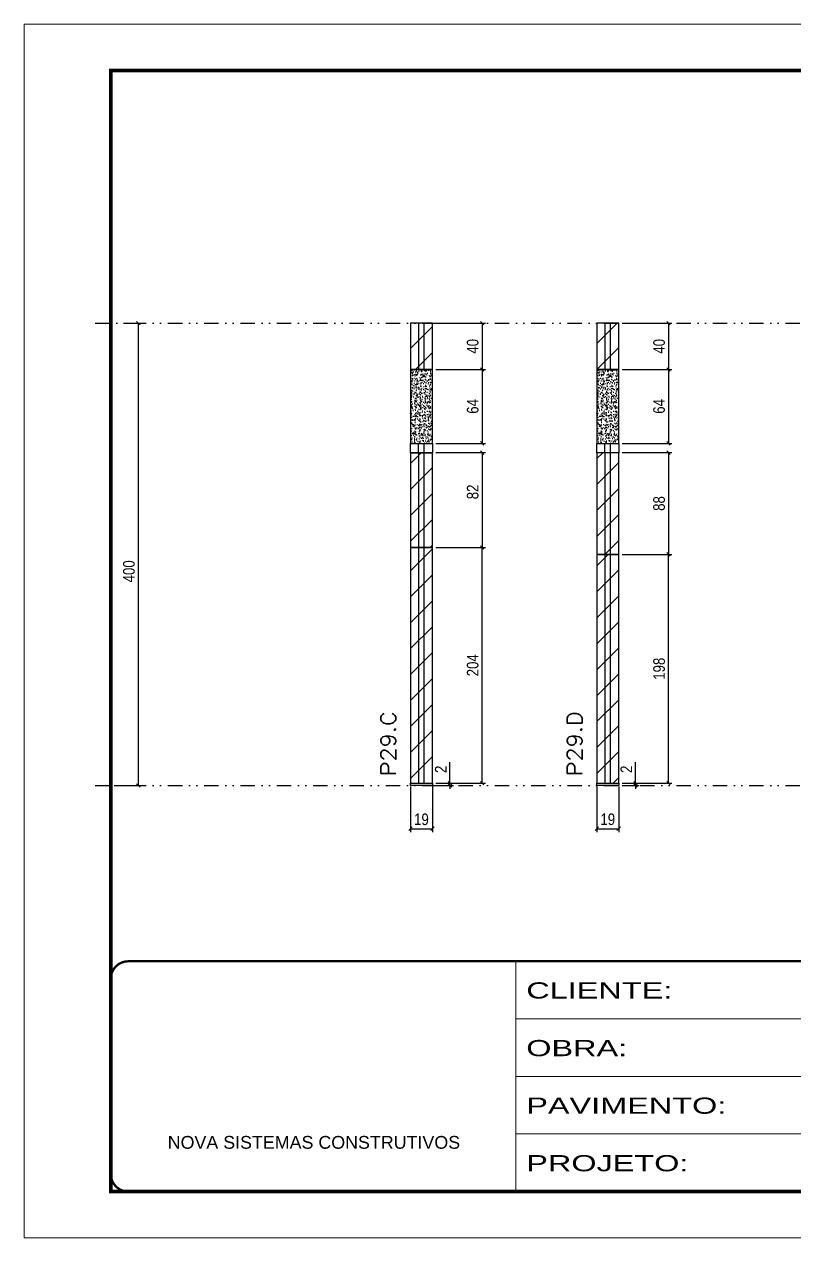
# Model space of a CAD drawing. Extents: x 28748 to 35002, y 14885 to 43501.
# Drawn here: x 30347 to 31013, y 27519 to 28569 of the extents above; entities that cross this region are included whole.
import ezdxf

# ---------------------------------------------------------------- set-up
doc = ezdxf.new("R2010")
doc.units = 0
for name, pattern in [('CONTINUO', [0]), ('DASHED', [0.75, 0.5, -0.25]), ('DIVIDE2', [0.625, 0.25, -0.125, 0, -0.125, 0, -0.125])]:
    doc.linetypes.add(name, pattern=pattern)
for name, color, linetype in [('COTA', 241, 'Continuous'), ('Nível', 160, 'Continuous'), ('Painéis', 200, 'Continuous'), ('SARR_2.2x7', 40, 'Continuous')]:
    doc.layers.add(name, color=color, linetype=linetype)
for name, color, linetype, lineweight in [('Folhas', 255, 'Continuous', 9), ('Hachura', 251, 'Continuous', 9), ('SARRAFO DE PRESSAO', 251, 'DASHED', 9), ('Texto Seção', 7, 'Continuous', 15)]:
    doc.layers.add(name, color=color, linetype=linetype, lineweight=lineweight)
doc.styles.add('ARIAL', font='arial.ttf')
doc.styles.add('COTA TECNICA', font='techl___.ttf', dxfattribs={"height": 10})
doc.styles.add('COTA TECNICA-50', font='techl___.ttf', dxfattribs={"height": 10})
doc.styles.add('REGUA-120', font='ROMANS.shx', dxfattribs={"height": 15})
doc.styles.add('Tecnologia', font='')
doc.styles.get('Tecnologia').set_extended_font_data('Forgotten Futurist')
doc.dimstyles.new('COTA PAINEL-50', dxfattribs={"dimtxt": 10, "dimasz": 3, "dimexe": 3, "dimexo": 3, "dimgap": 3, "dimtad": 1, "dimdec": 1, "dimzin": 12, "dimdsep": 46, "dimtxsty": 'COTA TECNICA-50', "dimblk1": 'OBLIQUE', "dimblk2": 'OBLIQUE', "dimsah": 1, "dimcen": 0.9, "dimclrd": 4, "dimclre": 4, "dimclrt": 240, "dimadec": 1, "dimazin": 3, "dimtfac": 1, "dimtdec": 1, "dimtmove": 0, "dimatfit": 3, "dimfxl": 1, "dimtolj": 1, "dimtzin": 12, "dimarcsym": 0})
doc.dimstyles.new('PAINEL', dxfattribs={"dimtxt": 10, "dimasz": 3, "dimexe": 3, "dimexo": 3, "dimgap": 3, "dimtad": 1, "dimdec": 1, "dimzin": 12, "dimdsep": 46, "dimtxsty": 'COTA TECNICA', "dimblk1": 'OBLIQUE', "dimblk2": 'OBLIQUE', "dimsah": 1, "dimcen": 0.9, "dimclrd": 4, "dimclre": 4, "dimclrt": 240, "dimadec": 1, "dimazin": 3, "dimtfac": 1, "dimtdec": 1, "dimtmove": 0, "dimatfit": 3, "dimfxl": 1, "dimtolj": 1, "dimtzin": 12, "dimarcsym": 0})
pattern_1 = [(45, (-100272.658, -2076.637), (-11.2253202, 11.2253202), [])]
pattern_2 = [(45, (22615.809, 32144.585), (-11.22532, 11.22532), [])]

# ---------------------------------------------------------------- blocks, each defined once
blk = doc.blocks.new('9999999999')
at = {"color": 30, "linetype": 'CONTINUO'}
for p, q in [((98564.6, 34230.2), (98564.6, 34429.4)), ((98564.6, 34379.6), (99584, 34379.6)), ((98564.6, 34329.8), (99488, 34329.8)), ((98564.6, 34280), (99488, 34280))]:
    blk.add_line(p, q, dxfattribs=at)
at = {"color": 30, "linetype": 'CONTINUO', "const_width": 2}
blk.add_lwpolyline([(99584, 34230.2), (99584, 34414.4, 0.414214), (99569, 34429.4), (98229, 34429.4, 0.414214), (98214, 34414.4), (98214, 34245.2, 0.414214), (98229, 34230.2), (99584, 34230.2)], format="xyb", dxfattribs=at)
at = {"layer": 'Folhas'}
blk.add_lwpolyline([(98139, 34190.2), (99624, 34190.2), (99624, 35240.2), (98139, 35240.2)], close=True, dxfattribs=at)
at = {"layer": 'Folhas', "color": 30, "const_width": 3}
blk.add_lwpolyline([(98214, 34230.2), (99584, 34230.2), (99584, 35200.2), (98214, 35200.2)], close=True, dxfattribs=at)
at = {"color": 7, "linetype": 'Continuous', "ltscale": 5, "style": 'ARIAL'}
blk.add_text('NOVA SISTEMAS CONSTRUTIVOS', height=11.059, dxfattribs=at).set_placement((98263.2, 34267.2))
at = {"layer": 'Folhas', "color": 7, "style": 'Tecnologia', "width": 1.5}
for s, p in [('CLIENTE:', (98573.7, 34397.2)), ('OBRA:', (98573.7, 34347.3)), ('PAVIMENTO:', (98573.7, 34297.5)), ('PROJETO:', (98573.7, 34247.7))]:
    blk.add_text(s, height=14, dxfattribs=at).set_placement(p)
blk = doc.blocks.new('_Oblique')
at = {"color": 0, "linetype": 'ByBlock', "lineweight": -2}
blk.add_line((-0.5, -0.5), (0.5, 0.5), dxfattribs=at)
blk = doc.blocks.new('*D947')
at = {"layer": 'COTA', "color": 4, "linetype": 'ByBlock', "lineweight": -2, "transparency": 16777216}
for p, q in [((30433.6, 28310.6), (30448.6, 28310.6)), ((30445.6, 28310.6), (30445.6, 27910.6)), ((30424.8, 27910.6), (30448.6, 27910.6))]:
    blk.add_line(p, q, dxfattribs=at)
at = {"layer": 'Defpoints', "color": 0, "linetype": 'ByBlock', "transparency": 16777216}
for p in [(30430.6, 28310.6), (30421.8, 27910.6), (30445.6, 27910.6)]:
    blk.add_point(p, dxfattribs=at)
at = {"layer": 'COTA', "color": 4, "linetype": 'ByBlock', "lineweight": -2, "transparency": 16777216, "xscale": 3, "yscale": 3, "zscale": 3}
for p, rotation in [((30445.6, 28310.6), 90), ((30445.6, 27910.6), 270)]:
    blk.add_blockref('_Oblique', p, dxfattribs=dict(at, rotation=rotation))
at = {"layer": 'COTA', "color": 240, "linetype": 'ByBlock', "transparency": 16777216, "insert": (30437.5, 28095.9), "char_height": 10, "attachment_point": 5, "rotation": 90, "style": 'COTA TECNICA'}
blk.add_mtext('\\A1;400', dxfattribs=at)
blk = doc.blocks.new('*D1033')
at = {"layer": 'COTA', "color": 4, "lineweight": -2, "transparency": 16777216}
for p, q in [((30681.3, 27909.6), (30681.3, 27870.2)), ((30700.3, 27909.6), (30700.3, 27870.2)), ((30681.3, 27873.2), (30700.3, 27873.2))]:
    blk.add_line(p, q, dxfattribs=at)
at = {"layer": 'Defpoints', "color": 0, "transparency": 16777216}
for p in [(30681.3, 27912.6), (30700.3, 27912.6), (30700.3, 27873.2)]:
    blk.add_point(p, dxfattribs=at)
at = {"layer": 'COTA', "color": 4, "lineweight": -2, "transparency": 16777216, "xscale": 3, "yscale": 3, "zscale": 3, "rotation": 180}
blk.add_blockref('_Oblique', (30681.3, 27873.2), dxfattribs=at)
at = {"layer": 'COTA', "color": 4, "lineweight": -2, "transparency": 16777216, "xscale": 3, "yscale": 3, "zscale": 3}
blk.add_blockref('_Oblique', (30700.3, 27873.2), dxfattribs=at)
at = {"layer": 'COTA', "color": 240, "transparency": 16777216, "insert": (30690.8, 27881.3), "char_height": 10, "attachment_point": 5, "style": 'COTA TECNICA'}
blk.add_mtext('\\A1;19', dxfattribs=at)
blk = doc.blocks.new('*D1034')
at = {"layer": 'COTA', "color": 4, "lineweight": -2, "transparency": 16777216}
for p, q in [((30715.5, 27912.6), (30715.5, 27930.7)), ((30703.3, 27912.6), (30718.5, 27912.6)), ((30703.3, 27910.6), (30718.5, 27910.6)), ((30715.5, 27910.6), (30715.5, 27912.6)), ((30715.5, 27910.6), (30715.5, 27907.6))]:
    blk.add_line(p, q, dxfattribs=at)
at = {"layer": 'Defpoints', "color": 0, "transparency": 16777216}
for p in [(30700.3, 27912.6), (30700.3, 27910.6), (30715.5, 27912.6)]:
    blk.add_point(p, dxfattribs=at)
at = {"layer": 'COTA', "color": 4, "lineweight": -2, "transparency": 16777216, "xscale": 3, "yscale": 3, "zscale": 3}
for p, rotation in [((30715.5, 27912.6), 270), ((30715.5, 27910.6), 90)]:
    blk.add_blockref('_Oblique', p, dxfattribs=dict(at, rotation=rotation))
at = {"layer": 'COTA', "color": 240, "transparency": 16777216, "insert": (30707.5, 27924.6), "char_height": 10, "attachment_point": 5, "rotation": 90, "style": 'COTA TECNICA-50'}
blk.add_mtext('\\A1;2', dxfattribs=at)
blk = doc.blocks.new('*D1856')
at = {"layer": 'COTA', "color": 4, "linetype": 'ByBlock', "lineweight": -2, "transparency": 16777216}
for p, q in [((30703.3, 28270.6), (30746.3, 28270.6)), ((30743.3, 28270.6), (30743.3, 28206.6)), ((30703.3, 28206.6), (30746.3, 28206.6))]:
    blk.add_line(p, q, dxfattribs=at)
at = {"layer": 'Defpoints', "color": 0, "linetype": 'ByBlock', "transparency": 16777216}
for p in [(30700.3, 28270.6), (30700.3, 28206.6), (30743.3, 28206.6)]:
    blk.add_point(p, dxfattribs=at)
at = {"layer": 'COTA', "color": 4, "linetype": 'ByBlock', "lineweight": -2, "transparency": 16777216, "xscale": 3, "yscale": 3, "zscale": 3}
for p, rotation in [((30743.3, 28270.6), 90), ((30743.3, 28206.6), 270)]:
    blk.add_blockref('_Oblique', p, dxfattribs=dict(at, rotation=rotation))
at = {"layer": 'COTA', "color": 240, "linetype": 'ByBlock', "transparency": 16777216, "insert": (30735.2, 28238.6), "char_height": 10, "attachment_point": 5, "rotation": 90, "style": 'COTA TECNICA'}
blk.add_mtext('\\A1;64', dxfattribs=at)
blk = doc.blocks.new('*D1857')
at = {"layer": 'COTA', "color": 4, "linetype": 'ByBlock', "lineweight": -2, "transparency": 16777216}
for p, q in [((30703.3, 28116.6), (30746.3, 28116.6)), ((30743.3, 27912.6), (30743.3, 28116.6)), ((30703.3, 27912.6), (30746.3, 27912.6))]:
    blk.add_line(p, q, dxfattribs=at)
at = {"layer": 'Defpoints', "color": 0, "linetype": 'ByBlock', "transparency": 16777216}
for p in [(30700.3, 28116.6), (30743.3, 28116.6), (30700.3, 27912.6)]:
    blk.add_point(p, dxfattribs=at)
at = {"layer": 'COTA', "color": 4, "linetype": 'ByBlock', "lineweight": -2, "transparency": 16777216, "xscale": 3, "yscale": 3, "zscale": 3}
for p, rotation in [((30743.3, 28116.6), 90), ((30743.3, 27912.6), 270)]:
    blk.add_blockref('_Oblique', p, dxfattribs=dict(at, rotation=rotation))
at = {"layer": 'COTA', "color": 240, "linetype": 'ByBlock', "transparency": 16777216, "insert": (30735.2, 28014.6), "char_height": 10, "attachment_point": 5, "rotation": 90, "style": 'COTA TECNICA'}
blk.add_mtext('\\A1;204', dxfattribs=at)
blk = doc.blocks.new('*D1035')
at = {"layer": 'COTA', "color": 4, "lineweight": -2, "transparency": 16777216}
for p, q in [((30842.6, 27909.6), (30842.6, 27870.2)), ((30861.6, 27909.6), (30861.6, 27870.2)), ((30842.6, 27873.2), (30861.6, 27873.2))]:
    blk.add_line(p, q, dxfattribs=at)
at = {"layer": 'Defpoints', "color": 0, "transparency": 16777216}
for p in [(30842.6, 27912.6), (30861.6, 27912.6), (30861.6, 27873.2)]:
    blk.add_point(p, dxfattribs=at)
at = {"layer": 'COTA', "color": 4, "lineweight": -2, "transparency": 16777216, "xscale": 3, "yscale": 3, "zscale": 3, "rotation": 180}
blk.add_blockref('_Oblique', (30842.6, 27873.2), dxfattribs=at)
at = {"layer": 'COTA', "color": 4, "lineweight": -2, "transparency": 16777216, "xscale": 3, "yscale": 3, "zscale": 3}
blk.add_blockref('_Oblique', (30861.6, 27873.2), dxfattribs=at)
at = {"layer": 'COTA', "color": 240, "transparency": 16777216, "insert": (30852.1, 27881.3), "char_height": 10, "attachment_point": 5, "style": 'COTA TECNICA'}
blk.add_mtext('\\A1;19', dxfattribs=at)
blk = doc.blocks.new('*D1036')
at = {"layer": 'COTA', "color": 4, "lineweight": -2, "transparency": 16777216}
for p, q in [((30876.2, 27912.6), (30876.2, 27930.7)), ((30864.6, 27912.6), (30879.2, 27912.6)), ((30864.6, 27910.6), (30879.2, 27910.6)), ((30876.2, 27910.6), (30876.2, 27912.6)), ((30876.2, 27910.6), (30876.2, 27907.6))]:
    blk.add_line(p, q, dxfattribs=at)
at = {"layer": 'Defpoints', "color": 0, "transparency": 16777216}
for p in [(30861.6, 27912.6), (30861.6, 27910.6), (30876.2, 27912.6)]:
    blk.add_point(p, dxfattribs=at)
at = {"layer": 'COTA', "color": 4, "lineweight": -2, "transparency": 16777216, "xscale": 3, "yscale": 3, "zscale": 3}
for p, rotation in [((30876.2, 27912.6), 270), ((30876.2, 27910.6), 90)]:
    blk.add_blockref('_Oblique', p, dxfattribs=dict(at, rotation=rotation))
at = {"layer": 'COTA', "color": 240, "transparency": 16777216, "insert": (30868.2, 27924.6), "char_height": 10, "attachment_point": 5, "rotation": 90, "style": 'COTA TECNICA-50'}
blk.add_mtext('\\A1;2', dxfattribs=at)
blk = doc.blocks.new('*D1858')
at = {"layer": 'COTA', "color": 4, "linetype": 'ByBlock', "lineweight": -2, "transparency": 16777216}
for p, q in [((30864.6, 28270.6), (30907.7, 28270.6)), ((30904.7, 28270.6), (30904.7, 28206.6)), ((30864.6, 28206.6), (30907.7, 28206.6))]:
    blk.add_line(p, q, dxfattribs=at)
at = {"layer": 'Defpoints', "color": 0, "linetype": 'ByBlock', "transparency": 16777216}
for p in [(30861.6, 28270.6), (30861.6, 28206.6), (30904.7, 28206.6)]:
    blk.add_point(p, dxfattribs=at)
at = {"layer": 'COTA', "color": 4, "linetype": 'ByBlock', "lineweight": -2, "transparency": 16777216, "xscale": 3, "yscale": 3, "zscale": 3}
for p, rotation in [((30904.7, 28270.6), 90), ((30904.7, 28206.6), 270)]:
    blk.add_blockref('_Oblique', p, dxfattribs=dict(at, rotation=rotation))
at = {"layer": 'COTA', "color": 240, "linetype": 'ByBlock', "transparency": 16777216, "insert": (30896.6, 28238.6), "char_height": 10, "attachment_point": 5, "rotation": 90, "style": 'COTA TECNICA'}
blk.add_mtext('\\A1;64', dxfattribs=at)
blk = doc.blocks.new('*D1859')
at = {"layer": 'COTA', "color": 4, "linetype": 'ByBlock', "lineweight": -2, "transparency": 16777216}
for p, q in [((30864.6, 28110.6), (30907.7, 28110.6)), ((30904.7, 27912.6), (30904.7, 28110.6)), ((30864.6, 27912.6), (30907.7, 27912.6))]:
    blk.add_line(p, q, dxfattribs=at)
at = {"layer": 'Defpoints', "color": 0, "linetype": 'ByBlock', "transparency": 16777216}
for p in [(30861.6, 28110.6), (30904.7, 28110.6), (30861.6, 27912.6)]:
    blk.add_point(p, dxfattribs=at)
at = {"layer": 'COTA', "color": 4, "linetype": 'ByBlock', "lineweight": -2, "transparency": 16777216, "xscale": 3, "yscale": 3, "zscale": 3}
for p, rotation in [((30904.7, 28110.6), 90), ((30904.7, 27912.6), 270)]:
    blk.add_blockref('_Oblique', p, dxfattribs=dict(at, rotation=rotation))
at = {"layer": 'COTA', "color": 240, "linetype": 'ByBlock', "transparency": 16777216, "insert": (30896.6, 28011.6), "char_height": 10, "attachment_point": 5, "rotation": 90, "style": 'COTA TECNICA'}
blk.add_mtext('\\A1;198', dxfattribs=at)
blk = doc.blocks.new('*D1037')
at = {"layer": 'COTA', "color": 4, "linetype": 'ByBlock', "lineweight": -2, "transparency": 16777216}
for p, q in [((30703.3, 28198.6), (30746.3, 28198.6)), ((30743.3, 28198.6), (30743.3, 28116.6)), ((30703.3, 28116.6), (30746.3, 28116.6))]:
    blk.add_line(p, q, dxfattribs=at)
at = {"layer": 'Defpoints', "color": 0, "linetype": 'ByBlock', "transparency": 16777216}
for p in [(30700.3, 28198.6), (30700.3, 28116.6), (30743.3, 28116.6)]:
    blk.add_point(p, dxfattribs=at)
at = {"layer": 'COTA', "color": 4, "linetype": 'ByBlock', "lineweight": -2, "transparency": 16777216, "xscale": 3, "yscale": 3, "zscale": 3}
for p, rotation in [((30743.3, 28198.6), 90), ((30743.3, 28116.6), 270)]:
    blk.add_blockref('_Oblique', p, dxfattribs=dict(at, rotation=rotation))
at = {"layer": 'COTA', "color": 240, "linetype": 'ByBlock', "transparency": 16777216, "insert": (30735.2, 28164.6), "char_height": 10, "attachment_point": 5, "rotation": 90, "style": 'COTA TECNICA'}
blk.add_mtext('\\A1;82', dxfattribs=at)
blk = doc.blocks.new('*D1403')
at = {"layer": 'COTA', "color": 4, "lineweight": -2, "transparency": 16777216}
for p, q in [((30703.3, 28310.6), (30746.3, 28310.6)), ((30743.3, 28310.6), (30743.3, 28270.6)), ((30703.3, 28270.6), (30746.3, 28270.6))]:
    blk.add_line(p, q, dxfattribs=at)
at = {"layer": 'Defpoints', "color": 0, "transparency": 16777216}
for p in [(30700.3, 28310.6), (30700.3, 28270.6), (30743.3, 28270.6)]:
    blk.add_point(p, dxfattribs=at)
at = {"layer": 'COTA', "color": 4, "lineweight": -2, "transparency": 16777216, "xscale": 3, "yscale": 3, "zscale": 3}
for p, rotation in [((30743.3, 28310.6), 90), ((30743.3, 28270.6), 270)]:
    blk.add_blockref('_Oblique', p, dxfattribs=dict(at, rotation=rotation))
at = {"layer": 'COTA', "color": 240, "transparency": 16777216, "insert": (30735.2, 28290.6), "char_height": 10, "attachment_point": 5, "rotation": 90, "style": 'COTA TECNICA-50'}
blk.add_mtext('\\A1;40', dxfattribs=at)
blk = doc.blocks.new('*D1404')
at = {"layer": 'COTA', "color": 4, "lineweight": -2, "transparency": 16777216}
for p, q in [((30864.6, 28310.6), (30907.7, 28310.6)), ((30904.7, 28310.6), (30904.7, 28270.6)), ((30864.6, 28270.6), (30907.7, 28270.6))]:
    blk.add_line(p, q, dxfattribs=at)
at = {"layer": 'Defpoints', "color": 0, "transparency": 16777216}
for p in [(30861.6, 28310.6), (30861.6, 28270.6), (30904.7, 28270.6)]:
    blk.add_point(p, dxfattribs=at)
at = {"layer": 'COTA', "color": 4, "lineweight": -2, "transparency": 16777216, "xscale": 3, "yscale": 3, "zscale": 3}
for p, rotation in [((30904.7, 28310.6), 90), ((30904.7, 28270.6), 270)]:
    blk.add_blockref('_Oblique', p, dxfattribs=dict(at, rotation=rotation))
at = {"layer": 'COTA', "color": 240, "transparency": 16777216, "insert": (30896.6, 28290.6), "char_height": 10, "attachment_point": 5, "rotation": 90, "style": 'COTA TECNICA-50'}
blk.add_mtext('\\A1;40', dxfattribs=at)
blk = doc.blocks.new('*D2311')
at = {"layer": 'COTA', "color": 4, "lineweight": -2, "transparency": 16777216}
for p, q in [((30864.6, 28198.6), (30907.7, 28198.6)), ((30904.7, 28198.6), (30904.7, 28110.6)), ((30864.6, 28110.6), (30907.7, 28110.6))]:
    blk.add_line(p, q, dxfattribs=at)
at = {"layer": 'Defpoints', "color": 0, "transparency": 16777216}
for p in [(30861.6, 28198.6), (30861.6, 28110.6), (30904.7, 28110.6)]:
    blk.add_point(p, dxfattribs=at)
at = {"layer": 'COTA', "color": 4, "lineweight": -2, "transparency": 16777216, "xscale": 3, "yscale": 3, "zscale": 3}
for p, rotation in [((30904.7, 28198.6), 90), ((30904.7, 28110.6), 270)]:
    blk.add_blockref('_Oblique', p, dxfattribs=dict(at, rotation=rotation))
at = {"layer": 'COTA', "color": 240, "transparency": 16777216, "insert": (30896.6, 28154.6), "char_height": 10, "attachment_point": 5, "rotation": 90, "style": 'COTA TECNICA-50'}
blk.add_mtext('\\A1;88', dxfattribs=at)

msp = doc.modelspace()

# ---------------------------------------------------------------- hatches: boundary and pattern name
at = {"layer": 'COTA', "linetype": 'ByBlock'}
h = msp.add_hatch(dxfattribs=at)
h.set_pattern_fill('AR-CONC', color=256, scale=0.03)
h.set_pattern_definition([(50, (-101210.3983, -5539.362), (5.46554007, -0.47817257), [0.5715, -6.2865]), (355, (-101210.3983, -5539.362), (-1.05730264, 5.73170536), [0.4572, -5.02921753]), (100.4514447, (-101209.943, -5539.402), (4.40823741, 5.25353256), [0.48570026, -5.34270734]), (46.1842, (-101210.398, -5537.838), (8.13237123, -1.26126984), [0.85725, -9.42975]), (96.6355576, (-101209.721, -5537.943), (7.122124, 7.42278374), [0.7285507, -8.01406824]), (351.184151, (-101210.398, -5537.838), (7.122124, 7.42278374), [0.685799, -7.54379196]), (21, (-101209.6363, -5538.219), (4.54843174, -3.06795595), [0.5715, -6.2865]), (326, (-101209.6363, -5538.219), (1.85406085, 5.52563898), [0.4572, -5.0292]), (71.451445, (-101209.2573, -5538.475), (6.40249258, 2.45768307), [0.48570026, -5.34269813]), (37.5, (-101210.3983, -5539.362), (0.092658098, 2.536651166), [0, -4.96824, 0, -5.1054, 0, -5.04825]), (7.5, (-101210.3983, -5539.362), (2.004589875, 3.005417245), [0, -2.91084, 0, -4.85394, 0, -1.92405]), (327.5, (-101212.0976, -5539.362), (4.067717855, -0.17186232), [0, -1.905, 0, -5.9436, 0, -7.8867]), (317.5, (-101212.8596, -5539.362), (4.44387544, 0.76279473), [0, -2.4765, 0, -3.94716, 0, -5.6007])])
h.paths.add_polyline_path([(30700.25, 28270.55), (30681.25, 28270.55), (30681.25, 28206.55), (30700.25, 28206.55)])
h = msp.add_hatch(dxfattribs=at)
h.set_pattern_fill('AR-CONC', color=256, scale=0.03)
h.set_pattern_definition([(50, (-101049.044, -5539.362), (5.46554007, -0.47817257), [0.5715, -6.2865]), (355, (-101049.044, -5539.362), (-1.05730264, 5.73170536), [0.4572, -5.02921753]), (100.4514447, (-101048.5886, -5539.402), (4.40823741, 5.25353256), [0.48570026, -5.34270734]), (46.1842, (-101049.044, -5537.838), (8.13237123, -1.26126984), [0.85725, -9.42975]), (96.6355576, (-101048.366, -5537.943), (7.122124, 7.42278374), [0.7285507, -8.01406824]), (351.184151, (-101049.044, -5537.838), (7.122124, 7.42278374), [0.685799, -7.54379196]), (21, (-101048.282, -5538.219), (4.54843174, -3.06795595), [0.5715, -6.2865]), (326, (-101048.282, -5538.219), (1.85406085, 5.52563898), [0.4572, -5.0292]), (71.451445, (-101047.903, -5538.475), (6.40249258, 2.45768307), [0.48570026, -5.34269813]), (37.5, (-101049.044, -5539.362), (0.092658098, 2.536651166), [0, -4.96824, 0, -5.1054, 0, -5.04825]), (7.5, (-101049.044, -5539.362), (2.004589875, 3.005417245), [0, -2.91084, 0, -4.85394, 0, -1.92405]), (327.5, (-101050.7433, -5539.362), (4.067717855, -0.17186232), [0, -1.905, 0, -5.9436, 0, -7.8867]), (317.5, (-101051.5053, -5539.362), (4.44387544, 0.76279473), [0, -2.4765, 0, -3.94716, 0, -5.6007])])
h.paths.add_polyline_path([(30861.61, 28270.55), (30842.61, 28270.55), (30842.61, 28206.55), (30861.61, 28206.55)])
at = {"layer": 'Hachura'}
h = msp.add_hatch(dxfattribs=at)
h.set_pattern_fill('ANSI31', color=256, scale=5)
h.set_pattern_definition(pattern_2)
h.paths.add_polyline_path([(30681.25, 28270.55), (30700.25, 28270.55), (30700.25, 28310.55), (30681.25, 28310.55)])
h = msp.add_hatch(dxfattribs=at)
h.set_pattern_fill('ANSI31', color=256, scale=5)
h.set_pattern_definition(pattern_2)
h.paths.add_polyline_path([(30861.61, 28310.55), (30842.61, 28310.55), (30842.61, 28270.55), (30861.61, 28270.55)])
h = msp.add_hatch(dxfattribs=at)
h.set_pattern_fill('ANSI31', color=256, scale=5)
h.paths.add_polyline_path([(30700.25, 28198.55), (30681.25, 28198.55), (30681.25, 28116.55), (30700.25, 28116.55)])
h = msp.add_hatch(dxfattribs=at)
h.set_pattern_fill('ANSI31', color=256, scale=5)
h.paths.add_polyline_path([(30861.61, 28198.55), (30842.61, 28198.55), (30842.61, 28110.55), (30861.61, 28110.55)])
at = {"layer": 'Hachura', "linetype": 'ByBlock'}
h = msp.add_hatch(dxfattribs=at)
h.set_pattern_fill('ANSI31', color=256, scale=5)
h.set_pattern_definition(pattern_1)
h.paths.add_polyline_path([(30700.25, 28116.55), (30681.25, 28116.55), (30681.25, 27912.55), (30700.25, 27912.55)])
h = msp.add_hatch(dxfattribs=at)
h.set_pattern_fill('ANSI31', color=256, scale=5)
h.set_pattern_definition(pattern_1)
h.paths.add_polyline_path([(30861.61, 28110.55), (30842.61, 28110.55), (30842.61, 27912.55), (30861.61, 27912.55)])

# ---------------------------------------------------------------- linework, layer by layer
at = {"layer": 'COTA', "linetype": 'ByBlock'}
for points in [[(30681.25, 28206.55), (30700.25, 28206.55), (30700.25, 28270.55), (30681.25, 28270.55)], [(30842.61, 28206.55), (30861.61, 28206.55), (30861.61, 28270.55), (30842.61, 28270.55)]]:
    msp.add_lwpolyline(points, close=True, dxfattribs=at)
at = {"layer": 'Nível', "color": 4, "linetype": 'DIVIDE2', "ltscale": 50}
for p, q in [((30408.34, 28310.55), (31778.34, 28310.55)), ((30408.34, 27910.55), (31778.34, 27910.55))]:
    msp.add_line(p, q, dxfattribs=at)
at = {"layer": 'Painéis'}
for p, q in [((30700.25, 28310.55), (30681.25, 28310.55)), ((30681.25, 28310.55), (30681.25, 28270.55)), ((30700.25, 28270.55), (30700.25, 28310.55)), ((30861.61, 28310.55), (30842.61, 28310.55)), ((30842.61, 28310.55), (30842.61, 28270.55)), ((30861.61, 28270.55), (30861.61, 28310.55)), ((30681.25, 28270.55), (30700.25, 28270.55)), ((30842.61, 28270.55), (30861.61, 28270.55)), ((30681.25, 28198.55), (30700.25, 28198.55)), ((30700.25, 28198.55), (30681.25, 28198.55)), ((30861.61, 28198.55), (30842.61, 28198.55)), ((30842.61, 28198.55), (30842.61, 28110.55)), ((30861.61, 28110.55), (30861.61, 28198.55)), ((30700.25, 28116.55), (30681.25, 28116.55)), ((30681.25, 28116.55), (30681.25, 27912.55)), ((30681.25, 28116.55), (30700.25, 28116.55)), ((30700.25, 27912.55), (30700.25, 28116.55)), ((30861.61, 28110.55), (30842.61, 28110.55)), ((30842.61, 28110.55), (30842.61, 27912.55)), ((30842.61, 28110.55), (30861.61, 28110.55)), ((30842.61, 28110.55), (30861.61, 28110.55)), ((30842.61, 28110.55), (30861.61, 28110.55)), ((30861.61, 27912.55), (30861.61, 28110.55)), ((30681.25, 27912.55), (30700.25, 27912.55)), ((30842.61, 27912.55), (30861.61, 27912.55))]:
    msp.add_line(p, q, dxfattribs=at)
at = {"layer": 'Painéis', "linetype": 'ByBlock'}
for p, q in [((30700.25, 28198.55), (30681.25, 28198.55)), ((30681.25, 28198.55), (30681.25, 28116.55)), ((30700.25, 28116.55), (30700.25, 28198.55)), ((30681.25, 28116.55), (30700.25, 28116.55)), ((30842.61, 28110.55), (30861.61, 28110.55)), ((30861.61, 28110.55), (30842.61, 28110.55))]:
    msp.add_line(p, q, dxfattribs=at)
at = {"layer": 'Painéis'}
for points in [[(30681.25, 28206.55), (30700.25, 28206.55), (30700.25, 28198.55), (30681.25, 28198.55)], [(30842.61, 28206.55), (30861.61, 28206.55), (30861.61, 28198.55), (30842.61, 28198.55)], [(30681.25, 27912.55), (30700.25, 27912.55), (30700.25, 27910.55), (30681.25, 27910.55)], [(30842.61, 27912.55), (30861.61, 27912.55), (30861.61, 27910.55), (30842.61, 27910.55)]]:
    msp.add_lwpolyline(points, close=True, dxfattribs=at)
at = {"layer": 'SARR_2.2x7'}
for p, q in [((30688.25, 28310.55), (30688.25, 28270.55)), ((30693.25, 28270.55), (30693.25, 28310.55)), ((30849.61, 28310.55), (30849.61, 28270.55)), ((30854.61, 28270.55), (30854.61, 28310.55)), ((30688.25, 28198.55), (30688.25, 28206.55)), ((30693.25, 28198.55), (30693.25, 28206.55)), ((30849.61, 28198.55), (30849.61, 28206.55)), ((30854.61, 28198.55), (30854.61, 28206.55)), ((30688.25, 28198.55), (30688.25, 28116.55)), ((30693.25, 28116.55), (30693.25, 28198.55)), ((30849.61, 28198.55), (30849.61, 28110.55)), ((30854.61, 28110.55), (30854.61, 28198.55)), ((30688.25, 28116.55), (30688.25, 27912.55)), ((30693.25, 27912.55), (30693.25, 28116.55)), ((30849.61, 28110.55), (30849.61, 27912.55)), ((30854.61, 27912.55), (30854.61, 28110.55))]:
    msp.add_line(p, q, dxfattribs=at)

# ---------------------------------------------------------------- block references
at = {"layer": 'SARRAFO DE PRESSAO', "color": 6, "linetype": 'ByBlock'}
msp.add_blockref('9999999999', (-67792.14, -6670.94), dxfattribs=at)

# ---------------------------------------------------------------- texts
at = {"layer": 'Texto Seção', "style": 'REGUA-120', "width": 1.1}
for s, p in [('P29.C', (30668.49, 27918.45)), ('P29.D', (30829.84, 27918.45))]:
    msp.add_text(s, height=13, rotation=90, dxfattribs=at).set_placement(p)

# ---------------------------------------------------------------- dimensions: what is measured, and where the dimension line sits
at = {"layer": 'COTA', "linetype": 'ByBlock'}
for base, p1, p2, picture, middle in [((30445.56, 27910.55), (30430.56, 28310.55), (30421.84, 27910.55), '*D947', (30445.56, 28095.92)), ((30743.34, 28116.55), (30700.25, 28198.55), (30700.25, 28116.55), '*D1037', (30743.34, 28164.55))]:
    dim = msp.add_linear_dim(base=base, p1=p1, p2=p2, angle=90, dimstyle='PAINEL', dxfattribs=at)
    dim.commit()
    dim.dimension.update_dxf_attribs({"geometry": picture, "text_midpoint": middle, "dimtype": 160})
at = {"layer": 'COTA'}
for base, p1, p2, picture, middle in [((30743.34, 28270.55), (30700.25, 28310.55), (30700.25, 28270.55), '*D1403', (30735.24, 28290.55)), ((30904.69, 28270.55), (30861.61, 28310.55), (30861.61, 28270.55), '*D1404', (30896.59, 28290.55)), ((30904.69, 28110.55), (30861.61, 28198.55), (30861.61, 28110.55), '*D2311', (30896.6, 28154.55))]:
    dim = msp.add_linear_dim(base=base, p1=p1, p2=p2, angle=90, dimstyle='COTA PAINEL-50', dxfattribs=at)
    dim.commit()
    dim.dimension.update_dxf_attribs({"geometry": picture, "text_midpoint": middle})
at = {"layer": 'COTA', "linetype": 'ByBlock'}
for base, p1, p2, picture, middle in [((30743.34, 28206.55), (30700.25, 28270.55), (30700.25, 28206.55), '*D1856', (30735.24, 28238.55)), ((30904.69, 28206.55), (30861.61, 28270.55), (30861.61, 28206.55), '*D1858', (30896.59, 28238.55)), ((30743.34, 28116.55), (30700.25, 27912.55), (30700.25, 28116.55), '*D1857', (30735.24, 28014.55)), ((30904.69, 28110.55), (30861.61, 27912.55), (30861.61, 28110.55), '*D1859', (30896.59, 28011.55))]:
    dim = msp.add_linear_dim(base=base, p1=p1, p2=p2, angle=90, dimstyle='PAINEL', dxfattribs=at)
    dim.commit()
    dim.dimension.update_dxf_attribs({"geometry": picture, "text_midpoint": middle})
at = {"layer": 'COTA'}
for base, p1, p2, picture, middle in [((30715.54, 27912.55), (30700.25, 27910.55), (30700.25, 27912.55), '*D1034', (30715.54, 27924.61)), ((30876.16, 27912.55), (30861.61, 27910.55), (30861.61, 27912.55), '*D1036', (30876.16, 27924.61))]:
    dim = msp.add_linear_dim(base=base, p1=p1, p2=p2, angle=90, dimstyle='COTA PAINEL-50', dxfattribs=at)
    dim.commit()
    dim.dimension.update_dxf_attribs({"geometry": picture, "text_midpoint": middle, "dimtype": 160})
for base, p1, p2, picture, middle in [((30700.25, 27873.21), (30681.25, 27912.55), (30700.25, 27912.55), '*D1033', (30690.75, 27881.29)), ((30861.61, 27873.21), (30842.61, 27912.55), (30861.61, 27912.55), '*D1035', (30852.11, 27881.29))]:
    dim = msp.add_linear_dim(base=base, p1=p1, p2=p2, dimstyle='PAINEL', override={"dimarcsym": 2}, dxfattribs=at)
    dim.commit()
    dim.dimension.update_dxf_attribs({"geometry": picture, "text_midpoint": middle})

doc.saveas('drawing.dxf')
